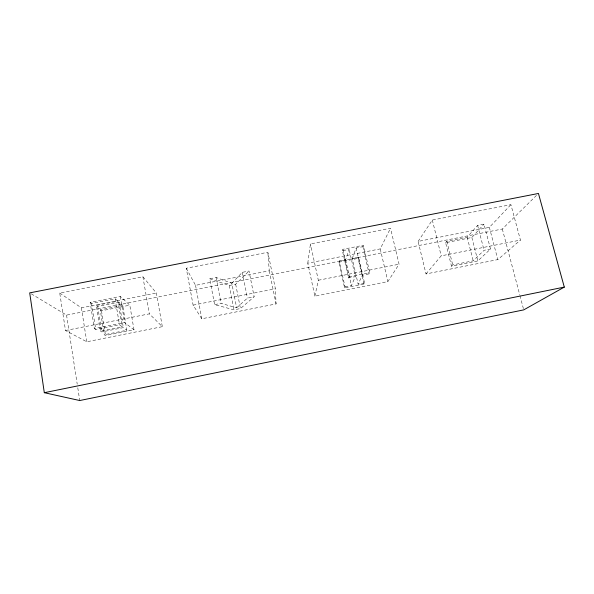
<?xml version="1.0" encoding="UTF-8"?>
<svg xmlns="http://www.w3.org/2000/svg" width="594" height="594" viewBox="0 0 594 594"><rect width="100%" height="100%" fill="white"/><g stroke="black" fill="none" stroke-linecap="round" stroke-linejoin="round"><path stroke-width="0.45" stroke-dasharray="2.97 2.23" d="M307.766 263.187L310.447 243.926L390.525 228.237L399.064 264.211L387.875 281.578L314.865 296.176L307.766 263.187L380.242 248.886L390.525 228.237M314.865 296.176L318.325 280.257L310.447 243.926M364.53 282.937L358.123 284.214L352.279 258.383L358.642 257.128L364.53 282.937L363.974 284.029L344.594 287.897L338.87 262.192L339.248 260.959L345.634 259.697L349.146 249.383L342.411 250.705L348.522 277.962L355.301 276.611L349.146 249.383M342.411 250.705L342.842 249.309L363.454 245.255L369.743 272.624L369.119 273.864L362.355 275.208L358.123 284.214M352.279 258.383L356.155 248.002L362.875 246.681L363.454 245.255M344.594 287.897L345.017 286.828L339.248 260.959M348.522 277.962L348.997 276.752L342.842 249.309M363.974 284.029L358.137 258.383L358.642 257.128M345.017 286.828L351.44 285.551L355.301 276.611M418.102 241.416L432.321 220.055L510.922 204.663L520.433 240.095L497.809 259.608L426.017 273.953L418.102 241.416L489.367 227.361L510.922 204.663M445.619 242.686L446.792 241.223L467.151 237.199L477.621 225.408L484.006 224.153L490.488 249.02L477.866 260.937L451.499 266.201L445.619 242.686L471.844 237.496L484.006 224.153M426.017 273.953L441.201 255.843L520.433 240.095M451.499 266.201L452.725 264.902L473.195 260.818L484.065 250.304L490.488 249.02M231.823 283.264L242.293 272.342L249.012 271.02L254.165 296.762L240.459 308.546L234.021 309.83L214.62 304.633L209.689 278.772L216.119 277.502L231.823 283.264L236.635 307.848L221.087 303.348L214.62 304.633M209.689 278.772L229.277 285.476L235.669 284.214L249.012 271.02M31.267 293.822L66.558 315.117L502.316 229.009L536.479 195.404M236.635 307.848L247.416 298.106L254.165 296.762M65.496 330.509L149.354 313.84L162.325 326.67L86.769 341.773L65.496 330.509L59.734 293.028L142.887 276.745L156.378 293.05L162.325 326.67M193.117 305.145L275.393 288.795L267.864 252.264L186.278 268.243L193.117 305.145L201.797 318.778L276.069 303.928L275.393 288.795M318.325 280.257L399.064 264.211M348.997 276.752L369.743 272.624M134.006 329.833L129.811 305.182L120.278 296.413L90.154 302.353L94.364 328.601L124.673 322.564L134.006 329.833L105.517 335.521L104.269 334.749L100.215 309.838L122.691 305.398L126.871 330.234L104.269 334.749M94.364 328.601L95.76 329.462L119.446 324.747L122.193 326.774L100.497 331.096L96.347 305.472L117.916 301.21L122.193 326.774M100.497 331.096L101.812 331.92L123.344 327.628L126.871 330.234M90.154 302.353L91.565 303.4L115.117 298.76L117.916 301.21M59.734 293.028L81.393 307.848L156.378 293.05M186.278 268.243L195.545 285.328L269.26 270.782L267.864 252.264M96.347 305.472L97.683 306.474L119.09 302.242L122.691 305.398M338.87 262.192L358.137 258.383M100.215 309.838L101.485 310.781L129.811 305.182M502.316 229.009L519.728 294.773M519.965 295.663L523.492 308.991M489.367 227.361L497.809 259.608M477.621 225.408L484.065 250.304M471.844 237.496L477.866 260.937M467.151 237.199L473.195 260.818M446.792 241.223L452.725 264.902M432.321 220.055L441.201 255.843M380.242 248.886L387.875 281.578M362.875 246.681L369.119 273.864M356.155 248.002L362.355 275.208M345.634 259.697L351.44 285.551M269.26 270.782L276.069 303.928M242.293 272.342L247.416 298.106M235.669 284.214L240.459 308.546M229.277 285.476L234.021 309.83M216.119 277.502L221.087 303.348M195.545 285.328L201.797 318.778M142.887 276.745L149.354 313.84M120.278 296.413L124.673 322.564M119.09 302.242L123.344 327.628M115.117 298.76L119.446 324.747M101.485 310.781L105.517 335.521M97.683 306.474L101.812 331.92M91.565 303.4L95.76 329.462M81.393 307.848L86.769 341.773M66.558 315.117L77.22 384.177M77.784 387.815L79.745 400.534"/><path stroke-width="0.89" d="M564.3 287.102L523.73 309.882L79.745 400.534L44.305 392.693L29.7 292.879L538.446 193.466L564.3 287.102L44.305 392.693"/></g></svg>
